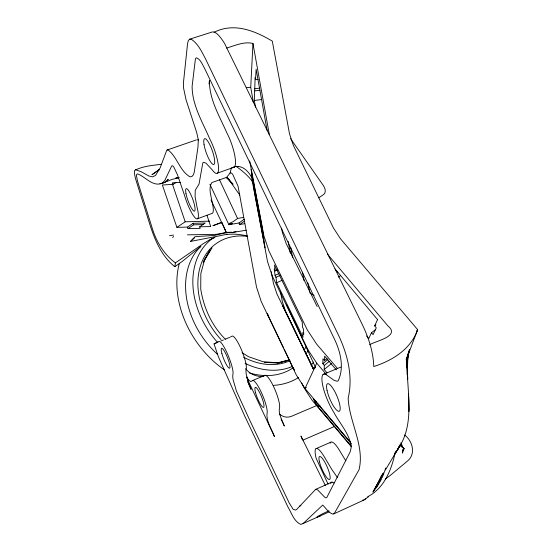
<?xml version="1.0" encoding="UTF-8"?>
<svg xmlns="http://www.w3.org/2000/svg" width="552" height="552" viewBox="0 0 552 552"><rect width="100%" height="100%" fill="white"/><g stroke="black" fill="none" stroke-linecap="round" stroke-linejoin="round"><path stroke-width="0.83" d="M326.97 372.793L324.19 369.529L324.321 365.424L322.83 363.685L322.954 358.848L324.472 360.622L327.067 358.489M247.669 236.146A76.452 57.16 55.1 0 0 227.424 234.4L226.762 234.186L226.748 234.676M324.472 360.622L324.61 356.164L336.327 369.847M253.416 102.562L250.725 87.326L252.961 43.463C243.915 41.241 235.062 45.644 226.527 48.065M255.507 107.226L254.313 100.471L255.148 77.542L255.528 79.667L258.081 79.35M255.528 79.667L256.135 69.255L267.078 130.334M402.794 449.314L402.539 453.088L403.208 450.128L402.518 451.357L404.223 448.741L400.393 444.132M208.987 83.849L209.463 80.599C209.084 99.208 219.551 116.113 226.734 132.632A23.101 5.748 70.6 0 1 234.876 156.085A23.101 5.748 70.6 0 1 232.896 167.47M161.363 164.282C152.331 165.421 142.678 166.131 134.605 170.451L134.529 174.204L135.633 179.014L150.075 225.188C155.05 240.568 161.819 256.383 174.798 266.713L175.405 262.89L203.571 243.466L212.23 238.354M408.114 354.867L406.534 363.037L408.922 351.175L406.789 359.552L408.908 351.734M395.142 452.654C391.534 469.814 384.171 488.272 367.701 496.731M408.949 351.665L406.617 367.004L407.811 357.109L407.3 374.946L407.279 362.809L407.714 379.224L407.086 366.611M197.726 218.661L212.513 213.251A20.162 4.43 69.9 0 0 212.009 201.508C211.064 195.518 208.159 188.011 211.878 182.56L226.693 177.33L230.101 173.011L231.398 168.008C239.872 163.226 247.924 169.899 251.56 177.358L267.554 261.696L272.322 276.11L308.002 349.809L316.744 363.181L326.218 374.297M409.515 349.409L406.155 360.007L417.65 329.654L340.577 238.878L333.442 227.962L293.298 145.273L289.483 133.729L272.295 41.124C254.734 30.657 233.875 22.301 214.176 32.244M385.779 467.986L382.557 476.797L381.253 478.922M394.928 453.834L395.805 451.488M377.327 486.105L381.446 475.81M400.207 444.319L398.365 448.321L385.413 469.945M316.744 363.181L305.021 388.504L350.692 442.497M375.332 329.737L371.468 332.732L368.757 338.576L366.576 335.961M371.468 332.732L373.069 334.65L376.285 327.826L374.642 325.873L377.602 319.498M198.334 139.656L197.933 147.405L194.235 172.321L193.262 174.984L191.868 176.564L190.019 176.833C179.621 170.892 177.295 156.837 167.925 149.84L167.097 150.02L166.497 150.938L160.094 167.967L155.54 175.446L152.566 176.881L148.854 175.978L141.388 171.872L135.502 169.643M407.086 366.59C407.417 394.066 414.938 425.723 397.364 449.756L399.144 446.361M382.784 473.512L373.138 491.756L383.571 472.905M173.549 236.435L172.666 237.532M381.287 479.426L377.161 486.429L372.911 492.142M416.387 331.759L417.65 329.654C410.819 349.223 392.569 360.435 373.773 366.556C373.311 351.396 368.336 336.858 361.719 323.362L224.657 43.622A45.223 11.978 71.6 0 0 216.701 33.527L214.383 32.071L212.43 31.919L189.709 39.171L188.322 40.531L187.549 43.746L183.402 83.117L183.436 87.444L186.052 99.795L196.56 132.094L198.451 140.215L197.278 139.704M396.005 452.185L398.365 448.321L394.107 455.227M376.485 486.705L374.546 489.369M377.354 485.291L378.651 483.166M379.521 481.751L380.39 480.337M211.989 247.924L203.233 262.234L210.126 250.008L204.509 259.709L204.716 259.247L200.845 273.557L200.742 289.048C203.612 307.712 211.809 325.846 225.319 339.183M397.364 449.756L399.282 446.878M311.052 365.445L313.619 362.077M334.077 483.014L332.021 482.055L315.606 489.445L296.686 509.392L295.548 510.117L293.119 509.261L289.2 502.948L250.028 420.831L236.497 391.299L233.11 379.7A24.336 4.582 67.8 0 1 232.93 374.304A18.168 3.402 68.2 0 0 227.99 355.053A18.168 3.402 68.2 0 0 218.944 341.364L214.038 343.882L218.212 356.281L244.184 414.904L287.902 506.888C291.504 512.918 293.905 521.343 300.757 524.4L303.069 523.558L322.72 505.073C326.004 508.171 328.378 512.663 332.877 514.14L334.519 513.132L359.069 469.642C364.837 445.602 349.174 422.004 348.167 398.137C353.356 376.209 347.332 353.107 337.541 333.249L205.468 58.747C201.756 51.826 198.299 44.043 191.627 39.461L189.709 39.171M330.517 483.359L332.021 482.055M226.762 234.186L225.906 234.572A76.452 57.16 55.1 0 0 219.993 235.725L190.585 241.41L194.442 237.926M316.027 489.21L317.89 490.114L324.721 497.235L326.018 497.883L326.867 497.352L350.168 451.867L351.141 447.755L351.127 445.961L318.028 406.845L315.185 402.712L316.441 401.649M316.551 404.333L317.814 403.271M318.028 406.845L319.953 405.209M306.319 387.407L305.021 388.504L296.396 375.16L261.2 301.468L256.494 287.005L238.071 186.265L232.73 174.328L231.523 173.066L230.101 173.011M322.83 363.685L327.916 359.504M324.321 365.424L329.406 361.243M324.19 369.529L331.455 363.547M368.577 496.731L363.602 500.181L333.808 513.898M217.488 354.329A76.452 57.16 55.1 0 1 200.804 246.392L181.918 261.689L174.798 266.713M190.585 241.41A87.596 65.509 55.1 0 1 195.16 236.635L214.445 235.428L226.368 232.53L215.97 234.365L187.438 234.841M374.642 325.873L375.96 324.859M338.521 277.159L340.556 275.627M209.884 184.23L228.894 224.726L239.016 222.987L239.734 224.519L244.288 221.2M226.258 232.302L224.892 229.39L226.196 232.351L231.523 232.268L225.678 232.82M239.016 222.987L244.232 219.192M228.894 224.726L232.606 223.436A87.596 65.509 55.1 0 0 229.397 223.422L229.666 224.167M243.37 217.44L237.553 218.468L233.117 221.676L229.397 223.422M385.268 479.005L390.036 475.603L407.493 461.044C416.125 453.93 412.661 441.062 404.602 435.004M159.342 169.519L151.966 174.715L159.507 169.519M221.773 222.38L213.058 225.644L221.773 222.38L225.002 229.522L211.03 199.99M187.494 227.1L188.004 228.611L200.169 228.349L199.658 226.824L205.247 223.008L193.096 223.318L187.494 227.1L176.895 227.341L162.364 184.982L173.038 184.389L175.922 182.588M188.004 228.611L193.607 224.83L203.322 224.588M318.697 197.837L323.693 194.47A7.507 4.823 54.6 0 0 323.389 185.575L290.6 138.704M176.895 227.341L185.196 221.8L209.67 221.145M365.762 498.787L363.602 500.181L362.74 500.091M230.432 337.03L232.185 336.078A18.106 3.609 68.2 0 1 241.403 349.644A18.106 3.609 68.2 0 1 246.192 368.888A24.253 4.858 67.8 0 0 246.268 374.304L248.379 382.626L251.084 389.408L247.613 381.625M329.144 511.89L303.069 523.558M209.953 239.789L215.032 237.443M277.456 269.887L275.2 270.908L274.475 264.981L302.248 322.12L302.503 327.136L303.496 329.185L303.752 334.56L302.772 332.539L303.007 337.162L276.655 282.776L282.017 280.333M276.655 282.776L275.986 277.304L275.034 275.344L278.719 273.675M275.986 277.304L280.402 275.296M299.405 506.26L300.916 505.584M316.061 448.617L330.903 442.138M320.47 515.858L317.269 517.107A9.474 0.614 -25.3 0 1 319.981 515.147A9.474 0.614 -25.3 0 1 328.888 510.855M302.889 440.137L334.436 426.489M317.31 405.299L291.463 416.305A10.826 10.378 26.3 0 1 279.629 414.159M323.044 374.525L340.839 367.08M214.038 343.882L217.943 342.247M221.062 340.943L223.408 339.97M224.968 339.314L229.653 337.362M369.716 344.738C375.036 341.088 400.766 336.34 387.987 326.004L327.343 254.03M252.878 380.383L265.27 375.277M166.939 181.435L171.755 179.497L179.103 177.64M217.502 173.1L234.29 167.132M167.097 150.02L196.36 139.918M289.262 359.883L279.119 362.85L264.587 362.471L279.119 362.85L289.289 360.056M236.014 231.571L231.861 232.578L246.102 230.246M289.262 360.001L277.304 362.823L277.815 362.788L263.083 361.719L248.497 356.702L242.107 352.687M236.76 166.773L238.423 166.4M199.231 246.73L200.804 246.392M239.734 224.519L244.729 223.67M176.737 177.979L175.612 178.165L178.91 177.682M169.526 235.683L173.5 235.076M254.5 88.796L259.509 88.168M254.872 90.88L259.882 90.252M254.313 100.471L261.765 99.526M162.191 182.788L164.613 182.526L166.538 181.304L168.236 179.338C166.221 181.829 163.268 183.844 159.935 183.595M246.654 87.623L250.725 87.326M180.649 182.367L172.507 182.829L173.038 184.389M199.658 226.824L210.719 226.568L206.979 215.301M263.614 376.54C256.77 376.857 249.849 374.339 245.64 368.708M309.893 292.981L314.095 295.596M400.166 445.74L404.223 448.741M236.139 166.269C242.149 170.823 248.317 175.66 252.657 181.884M226.499 177.558L229.77 180.028L226.727 177.64M226.292 177.371L232.447 183.837M175.405 262.89C163.447 254.023 155.816 240.775 151.752 226.672L137.434 180.849L136.454 175.688L136.779 174.218L137.641 173.873C145.604 176.923 152.718 186.99 161.977 183.333L164.751 180.566L171.589 166.228L172.017 165.71L172.866 165.945A7.776 1.566 70.1 0 1 173.928 167.29L177.502 174.887L184.423 195.022A20.238 4.181 69.9 0 0 195.339 217.978A20.238 4.181 69.9 0 0 197.002 206.945L195.091 196.774L195.249 190.212L199.024 184.099L202.798 162.937L203.619 162.288L206.013 163.164L212.417 170.106A23.198 5.43 70.5 0 0 218.461 166.476A23.198 5.43 70.5 0 0 209.608 138.566C202.439 121.923 192.144 105.004 192.11 86.353L195.284 59.92L195.691 58.388L196.415 57.787C200.555 59.209 202.149 64.218 204.254 67.689L334.25 338.721C340.467 351.472 344.434 367.384 338.21 380.763L337.065 381.273L334.022 380.293L326.915 375.174A25.344 6.514 67 0 0 322.478 384.206A25.344 6.514 67 0 0 333.801 412.282C339.583 423.281 349.154 433.244 351.127 445.961M226.7 177.309L233.123 184.202M337.355 368.315L316.758 344.282L307.347 329.951L268.996 251.112L263.877 235.718L249.67 160.936M351.534 443.981L313.239 398.703L315.185 402.712M351.376 446.734L312.046 400.193L303.973 387.697L301.744 383.033M335.064 268.934L377.651 319.718M336.209 270.59L337.776 272.447M228.321 178.786L239.782 195.104M337.493 477.625L331.704 469.269L325.162 458.291A21.211 4.782 66.5 0 0 316.648 448.466A21.211 4.782 66.5 0 0 316.158 458.298L327.771 483.497A21.211 4.782 66.5 0 0 328.171 484.014M313.729 369.454L276.904 293.871L273.468 283.466L271.225 271.688M345.78 460.775L340.232 451.653A21.128 5.044 66.4 0 0 330.124 443.242M293.098 367.618L294.63 370.185M268.727 316.22L267.196 313.543L283.466 347.622M313.501 369.316L282.783 306.001L288.944 318.449M317.152 306.519L286.088 243.377L282.355 232.309L281.534 228.093M325.48 485.774L300.943 436.011A3.657 0.8 67 0 1 302.089 439.157M275.2 270.908L274.234 268.914L275.034 275.344M313.66 369.598L285.612 311.487L282.382 301.709L280.526 292.056M221.621 222.484L222.346 223.988M284.204 349.168L292.712 366.983M281.078 419.161L284.301 426.034C282.458 420.417 278.436 414.656 279.374 408.508A18.264 3.871 67.7 0 0 274.123 387.725A18.264 3.871 67.7 0 0 264.422 375.815M219.51 179.766L237.553 218.468M286.44 304.442L315.572 367.556M246.627 377.361L274.427 436.515C271.819 429.194 266.333 421.818 266.982 413.738A18.326 3.678 67.7 0 0 261.579 392.948A18.326 3.678 67.7 0 0 252.078 380.901L250.829 381.618L249.042 380.314A12.889 2.567 68 0 1 246.744 376.988M172.279 183.754L185.196 221.8M193.096 223.318L193.607 224.83M307.857 282.955L309.727 292.139M251.788 174.598L252.181 176.661M302.496 272.184L304.007 280.533M290.718 247.482L292.532 257.605M252.961 43.463L269.335 134.626M288.22 241.438L290.338 253.306M408.646 397.861L408.853 411.406L408.57 393.59M298.494 377.561A87.596 65.509 55.1 0 1 273.261 385.379M224.367 369.881A87.596 65.509 55.1 0 1 179.352 263.352M293.395 367.604A76.452 57.16 55.1 0 1 249.214 372.883M308.113 350.161A76.452 57.16 55.1 0 1 306.056 353.949M400.876 442.835A15.884 15.484 79.1 0 1 402.394 446.796M292.443 366.411A75.796 57.022 55.1 0 1 245.122 363.402M217.488 342.316A75.796 57.022 55.1 0 1 213.734 237.553M312.929 368.032A17.057 12.779 49.5 0 1 315.102 367.956M289.945 360.704A69.442 52.233 55.1 0 1 243.611 357.22M220.993 339.57A69.442 52.233 55.1 0 1 199.7 268.569A69.442 52.233 55.1 0 1 247.731 236.394M306.408 346.601A69.442 52.233 55.1 0 1 303.917 349.94M262.303 228.376L251.077 169.264L254.389 191.482L265.091 247.889L262.303 228.376M185.969 193.428A11.937 2.463 69.9 0 0 194.042 211.112A11.937 2.463 69.9 0 0 191.116 195.215A11.937 2.463 69.9 0 0 185.969 193.428M204.047 144.541A13.683 3.202 70.5 0 0 213.362 164.51A13.683 3.202 70.5 0 0 210.291 145.694A13.683 3.202 70.5 0 0 204.047 144.541M221.883 353.515A10.716 2.008 68.2 0 0 229.473 368.232A10.716 2.008 68.2 0 0 225.423 353.018A10.716 2.008 68.2 0 0 221.883 353.515M327.046 390.443A14.952 3.843 67 0 0 338.755 411.337A14.952 3.843 67 0 0 334.326 390.692A14.952 3.843 67 0 0 327.046 390.443M319.387 461.527A12.51 2.822 66.5 0 0 329.033 479.502A12.51 2.822 66.5 0 0 325.259 462.962A12.51 2.822 66.5 0 0 319.387 461.527M255.459 392.313A10.812 2.167 67.7 0 0 263.359 407.424A10.812 2.167 67.7 0 0 259.55 392.431A10.812 2.167 67.7 0 0 255.459 392.313"/></g></svg>
